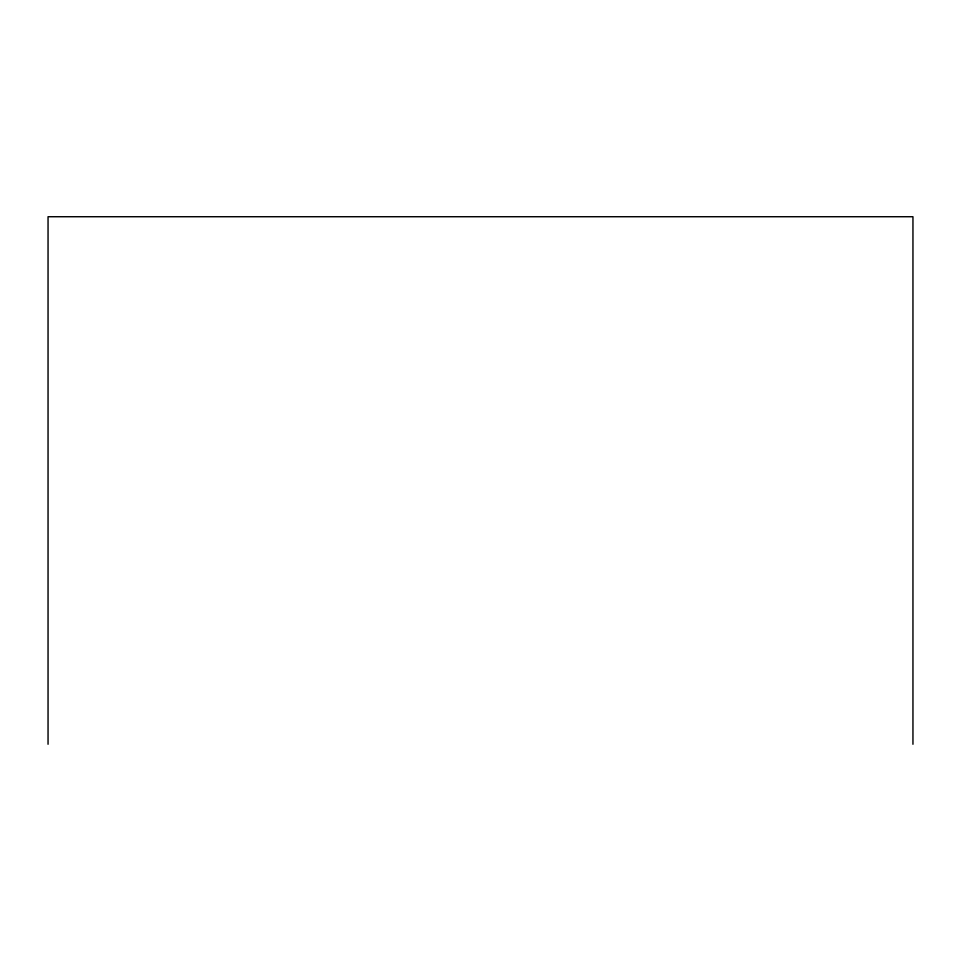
<?xml version="1.0" encoding="UTF-8"?>
<svg xmlns="http://www.w3.org/2000/svg" width="961" height="961" viewBox="0 0 961 961"><rect width="100%" height="100%" fill="white"/><g stroke="black" fill="none" stroke-linecap="round" stroke-linejoin="round"><path stroke-width="1.44" d="M912.95 744.27L912.95 216.73L48.05 216.73L48.05 744.27"/></g></svg>
